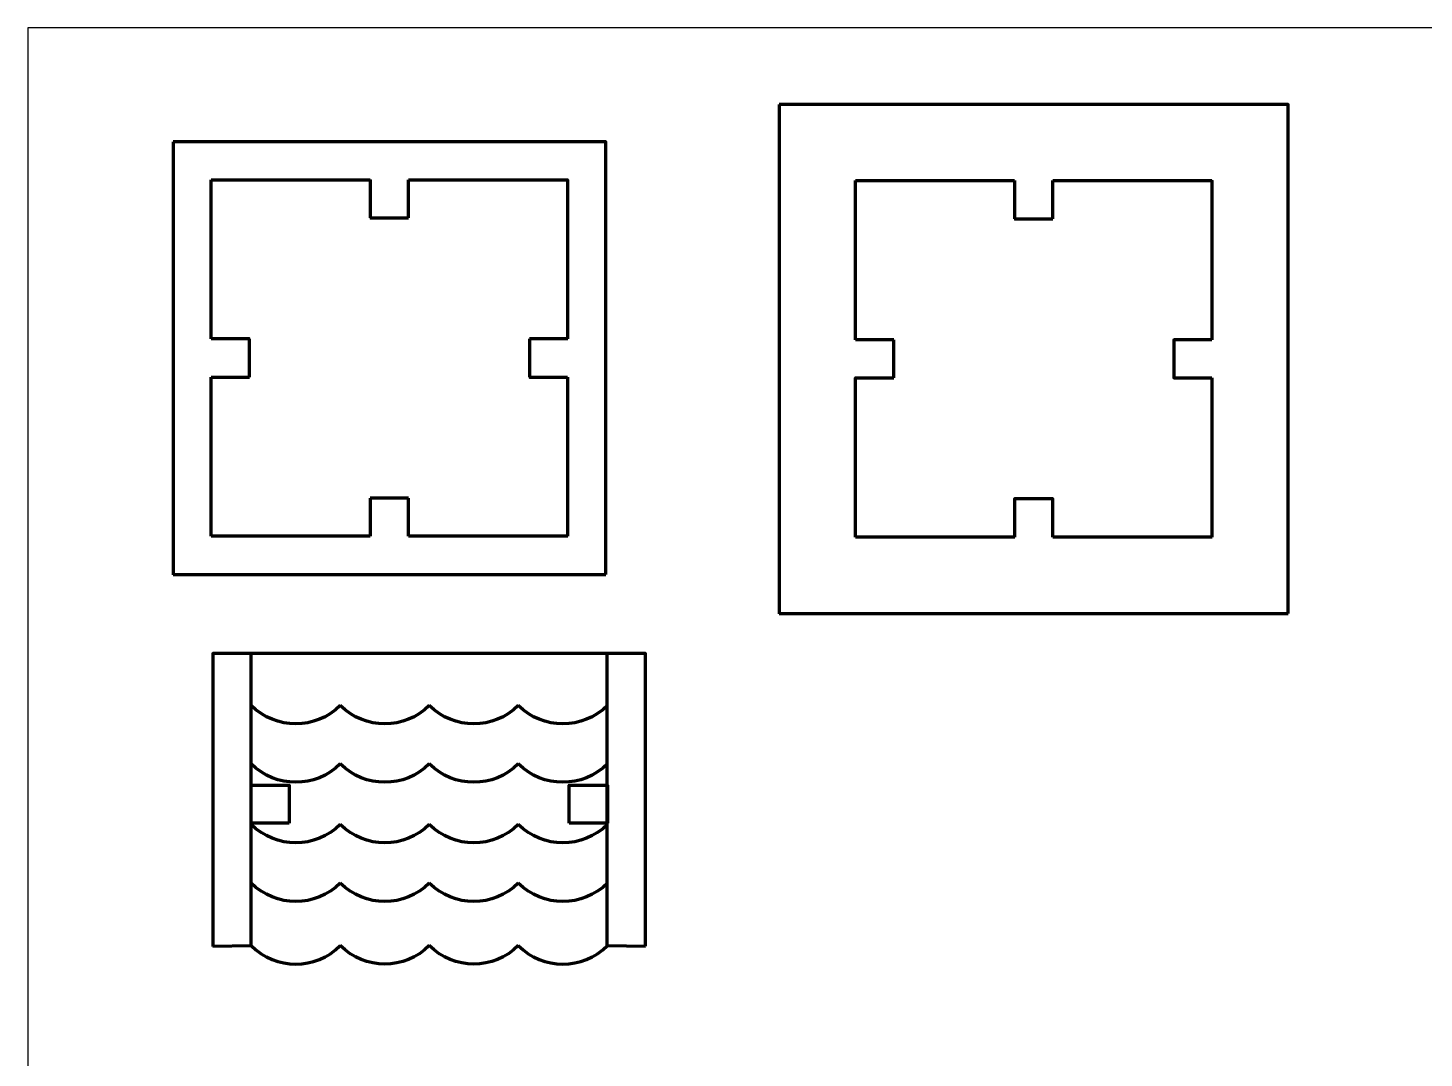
# Model space of a CAD drawing. Header units: centimetres. Extents: x 1569 to 2514, y -799 to -397.
# Drawn here: x 1568.6 to 1671, y -474.5 to -398.9 of the extents above; entities that cross this region are included whole.
import ezdxf

# ---------------------------------------------------------------- set-up
doc = ezdxf.new("R2010")
doc.units = ezdxf.units.CM
doc.header["$MEASUREMENT"] = 0
doc.layers.add('layer 1', color=7, linetype='Continuous')

msp = doc.modelspace()

# ---------------------------------------------------------------- linework, layer by layer
for p, q in [((2018.57, -398.93), (1568.57, -398.93)), ((1568.57, -398.93), (1568.57, -798.93))]:
    msp.add_line(p, q)
at = {"layer": 'layer 1', "lineweight": 80}
for points in [[(1623.69, -404.54), (1623.69, -404.54), (1623.69, -441.87), (1623.69, -441.87)], [(1579.22, -407.28), (1579.22, -407.28), (1579.22, -439.01), (1579.22, -439.01)], [(1596.49, -436.21), (1596.49, -436.21), (1596.49, -433.41), (1596.49, -433.41)], [(1643.76, -436.27), (1643.76, -436.27), (1643.76, -433.47), (1643.76, -433.47)], [(1587.75, -457.26), (1587.75, -457.26), (1584.95, -457.26), (1584.95, -457.26)], [(1611.09, -457.26), (1611.09, -457.26), (1608.29, -457.26), (1608.29, -457.26)], [(1598.02, -466.23), (1596.22, -468.03), (1593.29, -468.03), (1591.49, -466.23)], [(1604.55, -466.23), (1602.75, -468.03), (1599.83, -468.03), (1598.02, -466.23)], [(1604.55, -466.23), (1606.36, -468.03), (1609.28, -468.03), (1611.09, -466.23)]]:
    msp.add_open_spline(points, degree=3, dxfattribs=at)
for points, knots in [([(1661.03, -404.54), (1661.03, -404.54), (1661.03, -404.54), (1623.69, -404.54), (1623.69, -404.54)], [0.6, 0.6, 0.6, 0.6, 0.6, 1, 1, 1, 1]), ([(1661.03, -441.87), (1661.03, -441.87), (1661.03, -441.87), (1661.03, -404.54), (1661.03, -404.54)], [0.4, 0.4, 0.4, 0.4, 0.4, 0.6, 0.6, 0.6, 0.6]), ([(1610.96, -407.28), (1610.96, -407.28), (1610.96, -407.28), (1579.22, -407.28), (1579.22, -407.28)], [0.6, 0.6, 0.6, 0.6, 0.6, 1, 1, 1, 1]), ([(1610.96, -439.01), (1610.96, -439.01), (1610.96, -439.01), (1610.96, -407.28), (1610.96, -407.28)], [0.4, 0.4, 0.4, 0.4, 0.4, 0.6, 0.6, 0.6, 0.6]), ([(1582.02, -421.74), (1582.02, -421.74), (1582.02, -421.74), (1582.02, -410.07), (1582.02, -410.07)], [0.36363636, 0.36363636, 0.36363636, 0.36363636, 0.36363637, 0.40909091, 0.40909091, 0.40909091, 0.40909091]), ([(1582.02, -410.07), (1582.02, -410.07), (1582.02, -410.07), (1593.69, -410.07), (1593.69, -410.07)], [0.40909091, 0.40909091, 0.40909091, 0.40909091, 0.40909092, 0.45454545, 0.45454545, 0.45454545, 0.45454545]), ([(1593.69, -410.07), (1593.69, -410.07), (1593.69, -410.07), (1593.69, -412.87), (1593.69, -412.87)], [0.45454545, 0.45454545, 0.45454545, 0.45454545, 0.45454546, 0.5, 0.5, 0.5, 0.5]), ([(1596.49, -412.87), (1596.49, -412.87), (1596.49, -412.87), (1596.49, -410.07), (1596.49, -410.07)], [0.54545455, 0.54545455, 0.54545455, 0.54545455, 0.54545456, 0.59090909, 0.59090909, 0.59090909, 0.59090909]), ([(1596.49, -410.07), (1596.49, -410.07), (1596.49, -410.07), (1608.16, -410.07), (1608.16, -410.07)], [0.59090909, 0.59090909, 0.59090909, 0.59090909, 0.5909091, 0.63636364, 0.63636364, 0.63636364, 0.63636364]), ([(1608.16, -410.07), (1608.16, -410.07), (1608.16, -410.07), (1608.16, -421.74), (1608.16, -421.74)], [0.63636364, 0.63636364, 0.63636364, 0.63636364, 0.63636365, 0.68181818, 0.68181818, 0.68181818, 0.68181818]), ([(1629.29, -421.8), (1629.29, -421.8), (1629.29, -421.8), (1629.29, -410.13), (1629.29, -410.13)], [0.36363636, 0.36363636, 0.36363636, 0.36363636, 0.36363637, 0.40909091, 0.40909091, 0.40909091, 0.40909091]), ([(1629.29, -410.13), (1629.29, -410.13), (1629.29, -410.13), (1640.96, -410.13), (1640.96, -410.13)], [0.40909091, 0.40909091, 0.40909091, 0.40909091, 0.40909092, 0.45454545, 0.45454545, 0.45454545, 0.45454545]), ([(1640.96, -410.13), (1640.96, -410.13), (1640.96, -410.13), (1640.96, -412.93), (1640.96, -412.93)], [0.45454545, 0.45454545, 0.45454545, 0.45454545, 0.45454546, 0.5, 0.5, 0.5, 0.5]), ([(1643.76, -412.93), (1643.76, -412.93), (1643.76, -412.93), (1643.76, -410.13), (1643.76, -410.13)], [0.54545455, 0.54545455, 0.54545455, 0.54545455, 0.54545456, 0.59090909, 0.59090909, 0.59090909, 0.59090909]), ([(1643.76, -410.13), (1643.76, -410.13), (1643.76, -410.13), (1655.43, -410.13), (1655.43, -410.13)], [0.59090909, 0.59090909, 0.59090909, 0.59090909, 0.5909091, 0.63636364, 0.63636364, 0.63636364, 0.63636364]), ([(1655.43, -410.13), (1655.43, -410.13), (1655.43, -410.13), (1655.43, -421.8), (1655.43, -421.8)], [0.63636364, 0.63636364, 0.63636364, 0.63636364, 0.63636365, 0.68181818, 0.68181818, 0.68181818, 0.68181818]), ([(1593.69, -412.87), (1593.69, -412.87), (1593.69, -412.87), (1596.49, -412.87), (1596.49, -412.87)], [0.5, 0.5, 0.5, 0.5, 0.50000001, 0.54545455, 0.54545455, 0.54545455, 0.54545455]), ([(1640.96, -412.93), (1640.96, -412.93), (1640.96, -412.93), (1643.76, -412.93), (1643.76, -412.93)], [0.5, 0.5, 0.5, 0.5, 0.50000001, 0.54545455, 0.54545455, 0.54545455, 0.54545455]), ([(1584.82, -421.74), (1584.82, -421.74), (1584.82, -421.74), (1582.02, -421.74), (1582.02, -421.74)], [0.31818182, 0.31818182, 0.31818182, 0.31818182, 0.31818183, 0.36363636, 0.36363636, 0.36363636, 0.36363636]), ([(1584.82, -424.54), (1584.82, -424.54), (1584.82, -424.54), (1584.82, -421.74), (1584.82, -421.74)], [0.27272727, 0.27272727, 0.27272727, 0.27272727, 0.27272728, 0.31818182, 0.31818182, 0.31818182, 0.31818182]), ([(1608.16, -421.74), (1608.16, -421.74), (1608.16, -421.74), (1605.36, -421.74), (1605.36, -421.74)], [0.68181818, 0.68181818, 0.68181818, 0.68181818, 0.68181819, 0.72727273, 0.72727273, 0.72727273, 0.72727273]), ([(1605.36, -421.74), (1605.36, -421.74), (1605.36, -421.74), (1605.36, -424.54), (1605.36, -424.54)], [0.72727273, 0.72727273, 0.72727273, 0.72727273, 0.72727274, 0.77272727, 0.77272727, 0.77272727, 0.77272727]), ([(1632.09, -421.8), (1632.09, -421.8), (1632.09, -421.8), (1629.29, -421.8), (1629.29, -421.8)], [0.31818182, 0.31818182, 0.31818182, 0.31818182, 0.31818183, 0.36363636, 0.36363636, 0.36363636, 0.36363636]), ([(1632.09, -424.6), (1632.09, -424.6), (1632.09, -424.6), (1632.09, -421.8), (1632.09, -421.8)], [0.27272727, 0.27272727, 0.27272727, 0.27272727, 0.27272728, 0.31818182, 0.31818182, 0.31818182, 0.31818182]), ([(1655.43, -421.8), (1655.43, -421.8), (1655.43, -421.8), (1652.63, -421.8), (1652.63, -421.8)], [0.68181818, 0.68181818, 0.68181818, 0.68181818, 0.68181819, 0.72727273, 0.72727273, 0.72727273, 0.72727273]), ([(1652.63, -421.8), (1652.63, -421.8), (1652.63, -421.8), (1652.63, -424.6), (1652.63, -424.6)], [0.72727273, 0.72727273, 0.72727273, 0.72727273, 0.72727274, 0.77272727, 0.77272727, 0.77272727, 0.77272727]), ([(1582.02, -436.21), (1582.02, -436.21), (1582.02, -436.21), (1582.02, -424.54), (1582.02, -424.54)], [0.18181818, 0.18181818, 0.18181818, 0.18181818, 0.18181819, 0.22727273, 0.22727273, 0.22727273, 0.22727273]), ([(1582.02, -424.54), (1582.02, -424.54), (1582.02, -424.54), (1584.82, -424.54), (1584.82, -424.54)], [0.22727273, 0.22727273, 0.22727273, 0.22727273, 0.22727274, 0.27272727, 0.27272727, 0.27272727, 0.27272727]), ([(1605.36, -424.54), (1605.36, -424.54), (1605.36, -424.54), (1608.16, -424.54), (1608.16, -424.54)], [0.77272727, 0.77272727, 0.77272727, 0.77272727, 0.77272728, 0.81818182, 0.81818182, 0.81818182, 0.81818182]), ([(1608.16, -424.54), (1608.16, -424.54), (1608.16, -424.54), (1608.16, -436.21), (1608.16, -436.21)], [0.81818182, 0.81818182, 0.81818182, 0.81818182, 0.81818183, 0.86363636, 0.86363636, 0.86363636, 0.86363636]), ([(1629.29, -436.27), (1629.29, -436.27), (1629.29, -436.27), (1629.29, -424.6), (1629.29, -424.6)], [0.18181818, 0.18181818, 0.18181818, 0.18181818, 0.18181819, 0.22727273, 0.22727273, 0.22727273, 0.22727273]), ([(1629.29, -424.6), (1629.29, -424.6), (1629.29, -424.6), (1632.09, -424.6), (1632.09, -424.6)], [0.22727273, 0.22727273, 0.22727273, 0.22727273, 0.22727274, 0.27272727, 0.27272727, 0.27272727, 0.27272727]), ([(1652.63, -424.6), (1652.63, -424.6), (1652.63, -424.6), (1655.43, -424.6), (1655.43, -424.6)], [0.77272727, 0.77272727, 0.77272727, 0.77272727, 0.77272728, 0.81818182, 0.81818182, 0.81818182, 0.81818182]), ([(1655.43, -424.6), (1655.43, -424.6), (1655.43, -424.6), (1655.43, -436.27), (1655.43, -436.27)], [0.81818182, 0.81818182, 0.81818182, 0.81818182, 0.81818183, 0.86363636, 0.86363636, 0.86363636, 0.86363636]), ([(1596.49, -433.41), (1596.49, -433.41), (1596.49, -433.41), (1593.69, -433.41), (1593.69, -433.41)], [0.04545455, 0.04545455, 0.04545455, 0.04545455, 0.04545456, 0.09090909, 0.09090909, 0.09090909, 0.09090909]), ([(1593.69, -433.41), (1593.69, -433.41), (1593.69, -433.41), (1593.69, -436.21), (1593.69, -436.21)], [0.09090909, 0.09090909, 0.09090909, 0.09090909, 0.0909091, 0.13636364, 0.13636364, 0.13636364, 0.13636364]), ([(1643.76, -433.47), (1643.76, -433.47), (1643.76, -433.47), (1640.96, -433.47), (1640.96, -433.47)], [0.04545455, 0.04545455, 0.04545455, 0.04545455, 0.04545456, 0.09090909, 0.09090909, 0.09090909, 0.09090909]), ([(1640.96, -433.47), (1640.96, -433.47), (1640.96, -433.47), (1640.96, -436.27), (1640.96, -436.27)], [0.09090909, 0.09090909, 0.09090909, 0.09090909, 0.0909091, 0.13636364, 0.13636364, 0.13636364, 0.13636364]), ([(1593.69, -436.21), (1593.69, -436.21), (1593.69, -436.21), (1582.02, -436.21), (1582.02, -436.21)], [0.13636364, 0.13636364, 0.13636364, 0.13636364, 0.13636365, 0.18181818, 0.18181818, 0.18181818, 0.18181818]), ([(1608.16, -436.21), (1608.16, -436.21), (1608.16, -436.21), (1596.49, -436.21), (1596.49, -436.21)], [0.86363636, 0.86363636, 0.86363636, 0.86363636, 0.86363637, 0.90909091, 0.90909091, 0.90909091, 0.90909091]), ([(1640.96, -436.27), (1640.96, -436.27), (1640.96, -436.27), (1629.29, -436.27), (1629.29, -436.27)], [0.13636364, 0.13636364, 0.13636364, 0.13636364, 0.13636365, 0.18181818, 0.18181818, 0.18181818, 0.18181818]), ([(1655.43, -436.27), (1655.43, -436.27), (1655.43, -436.27), (1643.76, -436.27), (1643.76, -436.27)], [0.86363636, 0.86363636, 0.86363636, 0.86363636, 0.86363637, 0.90909091, 0.90909091, 0.90909091, 0.90909091]), ([(1579.22, -439.01), (1579.22, -439.01), (1579.22, -439.01), (1610.96, -439.01), (1610.96, -439.01)], [0.2, 0.2, 0.2, 0.2, 0.2, 0.4, 0.4, 0.4, 0.4]), ([(1623.69, -441.87), (1623.69, -441.87), (1623.69, -441.87), (1661.03, -441.87), (1661.03, -441.87)], [0.2, 0.2, 0.2, 0.2, 0.2, 0.4, 0.4, 0.4, 0.4]), ([(1613.89, -444.8), (1613.89, -444.8), (1613.89, -444.8), (1582.15, -444.8), (1582.15, -444.8)], [0.375, 0.375, 0.375, 0.375, 0.375, 0.5, 0.5, 0.5, 0.5]), ([(1582.15, -444.8), (1582.15, -444.8), (1582.15, -444.8), (1582.15, -466.27), (1582.15, -466.27)], [0.5, 0.5, 0.5, 0.5, 0.5, 0.625, 0.625, 0.625, 0.625]), ([(1613.89, -466.27), (1613.89, -466.27), (1613.89, -466.27), (1613.89, -444.8), (1613.89, -444.8)], [0.25, 0.25, 0.25, 0.25, 0.25, 0.375, 0.375, 0.375, 0.375]), ([(1584.95, -457.26), (1584.95, -457.26), (1584.95, -457.26), (1584.95, -454.46), (1584.95, -454.46)], [0.2, 0.2, 0.2, 0.2, 0.2, 0.4, 0.4, 0.4, 0.4]), ([(1584.95, -454.46), (1584.95, -454.46), (1584.95, -454.46), (1587.75, -454.46), (1587.75, -454.46)], [0.4, 0.4, 0.4, 0.4, 0.4, 0.6, 0.6, 0.6, 0.6]), ([(1587.75, -454.46), (1587.75, -454.46), (1587.75, -454.46), (1587.75, -457.26), (1587.75, -457.26)], [0.6, 0.6, 0.6, 0.6, 0.6, 1, 1, 1, 1]), ([(1608.29, -457.26), (1608.29, -457.26), (1608.29, -457.26), (1608.29, -454.46), (1608.29, -454.46)], [0.2, 0.2, 0.2, 0.2, 0.2, 0.4, 0.4, 0.4, 0.4]), ([(1608.29, -454.46), (1608.29, -454.46), (1608.29, -454.46), (1611.09, -454.46), (1611.09, -454.46)], [0.4, 0.4, 0.4, 0.4, 0.4, 0.6, 0.6, 0.6, 0.6]), ([(1611.09, -454.46), (1611.09, -454.46), (1611.09, -454.46), (1611.09, -457.26), (1611.09, -457.26)], [0.6, 0.6, 0.6, 0.6, 0.6, 1, 1, 1, 1]), ([(1582.15, -466.27), (1582.15, -466.27), (1582.15, -466.27), (1584.95, -466.23), (1584.95, -466.23)], [0.625, 0.625, 0.625, 0.625, 0.625, 0.75, 0.75, 0.75, 0.75]), ([(1584.95, -466.23), (1584.95, -466.23), (1586.76, -468.03), (1589.68, -468.03), (1591.49, -466.23)], [0.75, 0.75, 0.75, 0.75, 0.75, 1, 1, 1, 1]), ([(1611.09, -466.23), (1611.09, -466.23), (1611.09, -466.23), (1613.89, -466.27), (1613.89, -466.27)], [0.125, 0.125, 0.125, 0.125, 0.125, 0.25, 0.25, 0.25, 0.25])]:
    msp.add_open_spline(points, degree=3, knots=knots, dxfattribs=at)
at = {"layer": 'layer 1', "color": 242, "lineweight": 80}
for points in [[(1584.95, -466.27), (1584.95, -466.27), (1584.95, -444.8), (1584.95, -444.8)], [(1611.07, -466.27), (1611.07, -466.27), (1611.07, -444.8), (1611.07, -444.8)], [(1591.49, -448.62), (1589.68, -450.42), (1586.76, -450.42), (1584.95, -448.62)], [(1598.02, -448.62), (1596.22, -450.42), (1593.29, -450.42), (1591.49, -448.62)], [(1604.55, -448.62), (1602.75, -450.42), (1599.83, -450.42), (1598.02, -448.62)], [(1611.09, -448.62), (1609.28, -450.42), (1606.36, -450.42), (1604.55, -448.62)], [(1591.49, -452.9), (1589.68, -454.7), (1586.76, -454.7), (1584.95, -452.9)], [(1598.02, -452.9), (1596.22, -454.7), (1593.29, -454.7), (1591.49, -452.9)], [(1604.55, -452.9), (1602.75, -454.7), (1599.83, -454.7), (1598.02, -452.9)], [(1611.09, -452.9), (1609.28, -454.7), (1606.36, -454.7), (1604.55, -452.9)], [(1591.49, -457.34), (1589.68, -459.14), (1586.76, -459.14), (1584.95, -457.34)], [(1598.02, -457.34), (1596.22, -459.14), (1593.29, -459.14), (1591.49, -457.34)], [(1604.55, -457.34), (1602.75, -459.14), (1599.83, -459.14), (1598.02, -457.34)], [(1611.09, -457.34), (1609.28, -459.14), (1606.36, -459.14), (1604.55, -457.34)], [(1591.49, -461.64), (1589.68, -463.45), (1586.76, -463.45), (1584.95, -461.64)], [(1598.02, -461.64), (1596.22, -463.45), (1593.29, -463.45), (1591.49, -461.64)], [(1604.55, -461.64), (1602.75, -463.45), (1599.83, -463.45), (1598.02, -461.64)], [(1611.09, -461.64), (1609.28, -463.45), (1606.36, -463.45), (1604.55, -461.64)]]:
    msp.add_open_spline(points, degree=3, dxfattribs=at)

doc.saveas('drawing.dxf')
